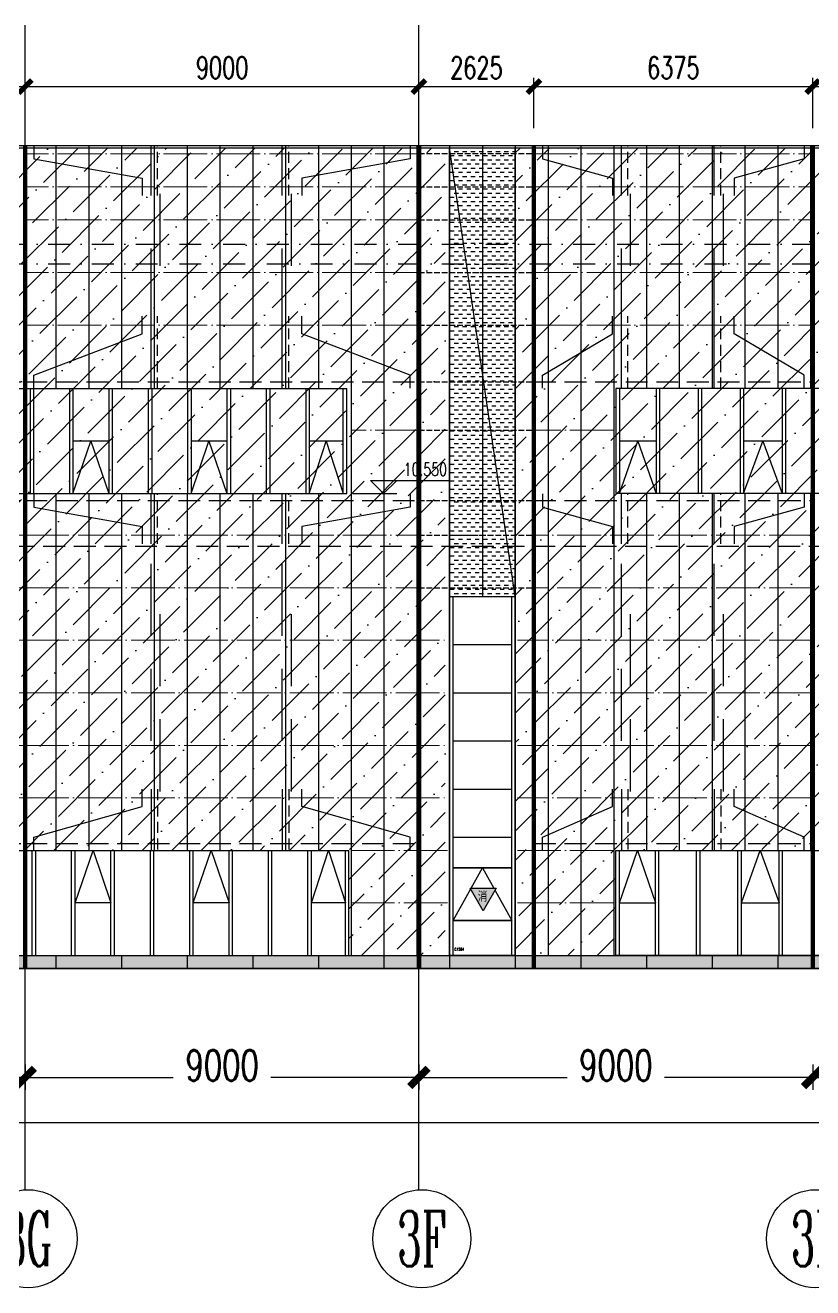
# Model space of a CAD drawing. Extents: x -2072575 to 87763, y -155913 to 742026.
# Drawn here: x -4342 to 13658, y 495627 to 524462 of the extents above; entities that cross this region are included whole.
import ezdxf
from ezdxf.enums import TextEntityAlignment as Align

# ---------------------------------------------------------------- set-up
doc = ezdxf.new("R2010")
doc.units = 0
doc.header["$LTSCALE"] = 1000
for name, pattern in [('20剖面图$0$DASH', [0.35, 0.25, -0.1]), ('__DASH', [0.35, 0.25, -0.1]), ('CENTER', [2, 1.25, -0.25, 0.25, -0.25]), ('DASHDOT', [1, 0.5, -0.25, 0, -0.25]), ('DASHED', [0.75, 0.5, -0.25]), ('DOT', [0.25, 0, -0.25]), ('DOTE', [2.42, 2, -0.2, 0.02, -0.2]), ('HIDDEN2', [0.1875, 0.125, -0.0625])]:
    doc.linetypes.add(name, pattern=pattern)
doc.layers.get('Defpoints').update_dxf_attribs({"color": 210})
for name, color, linetype in [('!ZN1-填充-8', 8, 'Continuous'), ('!ZN1-文字-7', 7, 'Continuous'), ('!ZN1-标注-173', 173, 'Continuous'), ('!ZN3-玻璃幕墙-4', 4, 'Continuous'), ('!ZN4-辅助材料-1', 1, 'Continuous'), ('12圆钢+30钢套管撑杆', 3, 'Continuous'), ('12圆钢斜拉条', 30, 'Continuous'), ('12圆钢直拉条', 22, 'Continuous'), ('250×150×4.5×8 H型钢', 3, 'HIDDEN2'), ('3符号', 3, 'Continuous'), ('3铝板幕墙', 3, 'Continuous'), ('4玻璃幕墙', 4, 'Continuous'), ('60x60x5钢方管', 6, '20剖面图$0$DASH'), ('A-LIN-V', 9, 'Continuous'), ('A-云线', 50, 'Continuous'), ('A-门窗表显示尺寸', 160, 'Continuous'), ('AS-WALL', 40, 'Continuous'), ('DIM', 173, 'Continuous'), ('DIM_ELEV', 3, 'Continuous'), ('DOT', 8, 'DOT'), ('DOTE', 1, 'CENTER'), ('IE-填充-JYZS', 7, 'Continuous'), ('PUB_TEXT', 7, 'Continuous'), ('压型钢板', 23, 'Continuous')]:
    doc.layers.add(name, color=color, linetype=linetype)
doc.layers.add('A-加建区域', color=47, linetype='Continuous', plot=False)
doc.layers.add('冷弯薄壁C型钢 250x75x20x3.0', color=51, linetype='DOTE', lineweight=0)
doc.layers.add('梁', color=4, linetype='Continuous', lineweight=18)
doc.styles.add('_TCH_AXIS', font='COMPLEX', dxfattribs={"bigfont": 'GBCBIG'})
doc.styles.add('_TCH_DIM', font='SIMPLEX', dxfattribs={"bigfont": 'GBCBIG'})
doc.styles.add('A-STANDARD', font='SIMPLEX', dxfattribs={"bigfont": 'GBCBIG'})
doc.styles.add('DHTEXT-1', font='romans.shx', dxfattribs={"width": 0.7, "bigfont": 'chinese.shx'})
doc.styles.add('样式 1', font='romans.shx', dxfattribs={"width": 0.7, "bigfont": 'chinese.shx'})
doc.dimstyles.new('ZN200', dxfattribs={"dimscale": 200, "dimtxt": 2.5, "dimasz": 1.5, "dimexe": 1, "dimexo": 2, "dimgap": 0.9, "dimtad": 1, "dimdec": 0, "dimdsep": 46, "dimtxsty": 'DHTEXT-1', "dimblk": 'ARCHTICK', "dimcen": 2.5, "dimclrd": 173, "dimclre": 173, "dimclrt": 7, "dimazin": 2, "dimtfac": 1, "dimtdec": 0, "dimtix": 1, "dimtmove": 2, "dimatfit": 3, "dimfxl": 0, "dimtolj": 1, "dimtzin": 0, "dimarcsym": 0})
doc.dimstyles.new('ZN280', dxfattribs={"dimscale": 280, "dimtxt": 2.5, "dimasz": 1.5, "dimexe": 1, "dimexo": 2, "dimgap": 0.9, "dimtad": 1, "dimdec": 0, "dimdsep": 46, "dimtxsty": 'DHTEXT-1', "dimblk": 'ARCHTICK', "dimcen": 2.5, "dimclrd": 173, "dimclre": 173, "dimclrt": 7, "dimazin": 2, "dimtfac": 1, "dimtdec": 0, "dimtix": 1, "dimtmove": 2, "dimatfit": 3, "dimfxl": 0, "dimarcsym": 0})
pattern_1 = [(45, (119669.48, -503214.68), (252.5697, 926.0889), [1190.625, -238.125, 0, -238.125])]

# ---------------------------------------------------------------- blocks, each defined once
blk = doc.blocks.new('*U215')
at = {"layer": '!ZN3-玻璃幕墙-4', "color": 7, "ltscale": 10}
blk.add_lwpolyline([(0, 0), (670, 1200), (1340, 0)], dxfattribs=at)
blk = doc.blocks.new('消防救援口标识')
blk.add_wipeout([(0, 0), (-150, 260), (150, 260)]).dxf.layer = '!ZN1-标注-173'
at = {"layer": '!ZN1-填充-8'}
h = blk.add_hatch(color=252, dxfattribs=at)
h.dxf.hatch_style = 1
h.paths.add_polyline_path([(0, 0), (-150, 260), (150, 260)])
at = {"layer": '!ZN1-标注-173'}
blk.add_lwpolyline([(0, 0), (-150, 260), (150, 260)], close=True, dxfattribs=at)
at = {"layer": '!ZN1-文字-7', "ltscale": 1.5, "style": '样式 1', "width": 0.7}
blk.add_text('消', height=120, dxfattribs=at).set_placement((-62, 164), align=Align.MIDDLE_LEFT)
blk = doc.blocks.new('20250905101245')
at = {"layer": '!ZN1-填充-8'}
h = blk.add_hatch(dxfattribs=at)
h.set_pattern_fill('ANSI36', color=252, scale=300, style=0)
h.set_pattern_definition(pattern_1)
h.paths.add_polyline_path([(114200, 0), (116500, 0), (116500, 2400), (137400, 2400), (137400, 0), (116500, 0), (139600, 0), (139600, 18450), (114200, 18450)])
h = blk.add_hatch(dxfattribs=at)
h.set_pattern_fill('ANSI36', color=252, scale=300, style=0)
h.set_pattern_definition(pattern_1)
h.paths.add_polyline_path([(141200, 18450), (166700, 18450), (166700, 0), (164000, 0), (164000, 5000), (159000, 5000), (159000, 0), (159000, 0), (159000, -300), (158700, 0), (143479, 0), (143500, 0), (156700, 0), (156700, 2400), (143500, 2400), (143500, 0), (139629, 0), (139700, 0), (141200, 0)])
h = blk.add_hatch(dxfattribs=at)
h.set_pattern_fill('DOTS', color=252, scale=75, style=0)
h.set_pattern_definition([(0, (134341.77, -503214.68), (59.53125, 119.0625), [0, -119.0625])])
h.paths.add_polyline_path([(114150, 0), (159000, 0), (159000, -300), (114150, -300)])
at = {"layer": 'IE-填充-JYZS', "ltscale": 10}
h = blk.add_hatch(dxfattribs=at)
h.set_pattern_fill('DASH', color=252, scale=100)
h.set_pattern_definition([(0, (119669.48, -503214.675), (95.25, 95.25), [95.25, -95.25])])
h.paths.add_polyline_path([(139700, 8200), (141200, 8200), (141200, 18450), (139700, 18450)])
at = {"layer": '!ZN3-玻璃幕墙-4', "color": 252, "ltscale": 10}
for points in [[(131090, 10550), (131500, 11750), (131910, 10550)], [(133790, 10550), (134200, 11750), (134610, 10550)], [(136490, 10550), (136880, 11750), (137270, 10550)], [(143580, 10550), (144000, 11750), (144420, 10550)], [(146420, 10550), (146860, 11750), (147300, 10550)], [(131140, 1200), (131550, 2400), (131960, 1200)], [(133840, 1200), (134250, 2400), (134660, 1200)], [(136540, 1200), (136930, 2400), (137320, 1200)], [(143580, 1200), (143991, 2400), (144403, 1200)], [(146369, 1200), (146800, 2400), (147231, 1200)]]:
    blk.add_lwpolyline(points, dxfattribs=at)
at = {"layer": '3铝板幕墙', "color": 252, "ltscale": 1000}
for p, q in [((130700, 0), (130700, -300)), ((132200, 0), (132200, -300)), ((133700, 0), (133700, -300)), ((135200, 0), (135200, -300)), ((138200, 0), (138200, -300)), ((139700, 0), (139700, -300)), ((141200, 0), (141200, -300)), ((142700, 0), (142700, -300)), ((144200, 0), (144200, -300)), ((145700, 0), (145700, -300)), ((147200, 0), (147200, -300)), ((136700, 0), (136700, -300))]:
    blk.add_line(p, q, dxfattribs=at)
blk.add_lwpolyline([(114150, 0), (159000, 0), (159000, -300), (114150, -300)], close=True, dxfattribs=at)
at = {"layer": '4玻璃幕墙', "color": 252, "ltscale": 10}
for p, q in [((116450, 12950), (137350, 12950)), ((130110, 12950), (130110, 10550)), ((130190, 12950), (130190, 10550)), ((131010, 12950), (131010, 10550)), ((131090, 12950), (131090, 10550)), ((131910, 12950), (131910, 10550)), ((131990, 12950), (131990, 10550)), ((132810, 12950), (132810, 10550)), ((132890, 12950), (132890, 10550)), ((133710, 12950), (133710, 10550)), ((133790, 12950), (133790, 10550)), ((134610, 12950), (134610, 10550)), ((134690, 12950), (134690, 10550)), ((135510, 12950), (135510, 10550)), ((135590, 12950), (135590, 10550)), ((136410, 12950), (136410, 10550)), ((136490, 12950), (136490, 10550)), ((137270, 10550), (137270, 12950)), ((137350, 10550), (137350, 12950)), ((143500, 12950), (143500, 10550)), ((164000, 12950), (143500, 12950)), ((143580, 12950), (143580, 10550)), ((144420, 12950), (144420, 10550)), ((144500, 12950), (144500, 10550)), ((145380, 12950), (145380, 10550)), ((145460, 12950), (145460, 10550)), ((146340, 12950), (146340, 10550)), ((146420, 12950), (146420, 10550)), ((147300, 12950), (147300, 10550)), ((147380, 12950), (147380, 10550)), ((131910, 11750), (131090, 11750)), ((134610, 11750), (133790, 11750)), ((137270, 11750), (136490, 11750)), ((144420, 11750), (143580, 11750)), ((147300, 11750), (146420, 11750)), ((116450, 10550), (137350, 10550)), ((164000, 10550), (143500, 10550))]:
    blk.add_line(p, q, dxfattribs=at)
at = {"layer": '4玻璃幕墙', "color": 252, "ltscale": 1.5}
for p, q in [((139700, 0), (139700, 8200)), ((139700, 8200), (141200, 8200)), ((139780, 0), (139780, 8200)), ((141120, 0), (141120, 8200)), ((141200, 0), (141200, 8200)), ((139780, 7100), (141120, 7100)), ((139780, 6000), (141120, 6000)), ((139780, 4900), (141120, 4900)), ((139780, 3800), (141120, 3800)), ((139780, 2700), (141120, 2700)), ((116500, 2400), (137400, 2400)), ((130160, 0), (130160, 2400)), ((130240, 0), (130240, 2400)), ((131060, 0), (131060, 2400)), ((131140, 0), (131140, 2400)), ((131960, 0), (131960, 2400)), ((132040, 0), (132040, 2400)), ((132860, 0), (132860, 2400)), ((132940, 0), (132940, 2400)), ((133760, 0), (133760, 2400)), ((133840, 0), (133840, 2400)), ((134660, 0), (134660, 2400)), ((134740, 0), (134740, 2400)), ((135560, 0), (135560, 2400)), ((135640, 0), (135640, 2400)), ((136460, 0), (136460, 2400)), ((136540, 0), (136540, 2400)), ((137320, 0), (137320, 2400)), ((137400, 0), (137400, 2400)), ((143500, 0), (143500, 2400)), ((143500, 2400), (156700, 2400)), ((143580, 0), (143580, 2400)), ((144403, 0), (144403, 2400)), ((144483, 0), (144483, 2400)), ((145346, 0), (145346, 2400)), ((145426, 0), (145426, 2400)), ((146289, 0), (146289, 2400)), ((146369, 0), (146369, 2400)), ((147231, 0), (147231, 2400)), ((147311, 0), (147311, 2400)), ((139780, 2000), (141120, 2000)), ((131960, 1200), (131140, 1200)), ((134660, 1200), (133840, 1200)), ((137320, 1200), (136540, 1200)), ((143580, 1200), (144403, 1200)), ((146369, 1200), (147231, 1200)), ((139780, 800), (141120, 800)), ((116500, 0), (137400, 0)), ((139700, 0), (141200, 0)), ((156700, 0), (143500, 0)), ((141200, 0), (139700, 0))]:
    blk.add_line(p, q, dxfattribs=at)
at = {"layer": '4玻璃幕墙', "ltscale": 1.5}
for p, q in [((141120, 2000), (139780, 2000)), ((141120, 2000), (139780, 2000)), ((141120, 2000), (139780, 2000)), ((141120, 2000), (139780, 2000)), ((141120, 2000), (139780, 2000)), ((141120, 2000), (139780, 2000)), ((141120, 800), (139780, 800)), ((141120, 800), (139780, 800)), ((141120, 800), (139780, 800)), ((141120, 800), (139780, 800)), ((141120, 800), (139780, 800)), ((141120, 800), (139780, 800))]:
    blk.add_line(p, q, dxfattribs=at)
at = {"layer": 'A-LIN-V', "color": 252}
for p, q in [((-900, 18500), (184800, 18500)), ((-900, 18450), (184800, 18450)), ((139700, 8200), (139700, 18450)), ((141200, 8200), (141200, 18450)), ((141200, 0), (139700, 0))]:
    blk.add_line(p, q, dxfattribs=at)
at = {"layer": 'AS-WALL', "color": 252}
blk.add_lwpolyline([(141200, 8200), (141200, 8200), (139700, 18450)], dxfattribs=at)
at = {"layer": '压型钢板', "color": 252, "ltscale": 10}
for p, q in [((130700, 18500), (130700, 12950)), ((131450, 18500), (131450, 12950)), ((132200, 18500), (132200, 12950)), ((132950, 18500), (132950, 12950)), ((133700, 18500), (133700, 12950)), ((134450, 18500), (134450, 12950)), ((135200, 18500), (135200, 12950)), ((135950, 18500), (135950, 12950)), ((136700, 18500), (136700, 12950)), ((137450, 18500), (137450, 0)), ((138200, 18500), (138200, 0)), ((138950, 18500), (138950, 0)), ((139700, 18500), (139700, 0)), ((140450, 18500), (140450, 8200)), ((141200, 18500), (141200, 0)), ((141950, 18500), (141950, 0)), ((142700, 18500), (142700, 0)), ((143450, 18500), (143450, 0)), ((144200, 18500), (144200, 12950)), ((144950, 18500), (144950, 12950)), ((145700, 18500), (145700, 12950)), ((146450, 18500), (146450, 12950)), ((147200, 18500), (147200, 12950)), ((147950, 18500), (147950, 12950)), ((130700, 10550), (130700, 2400)), ((131450, 10550), (131450, 2400)), ((132200, 10550), (132200, 2400)), ((132950, 10550), (132950, 2400)), ((133700, 10550), (133700, 2400)), ((134450, 10550), (134450, 2400)), ((135200, 10550), (135200, 2400)), ((135950, 10550), (135950, 2400)), ((136700, 10550), (136700, 2400)), ((144200, 10550), (144200, 2400)), ((144950, 10550), (144950, 2400)), ((145700, 10550), (145700, 2400)), ((146450, 10550), (146450, 2400)), ((147200, 10550), (147200, 2400)), ((147950, 10550), (147950, 2400))]:
    blk.add_line(p, q, dxfattribs=at)
at = {"layer": '!ZN3-玻璃幕墙-4', "color": 252, "ltscale": 500}
blk.add_blockref('*U215', (139780, 800), dxfattribs=at)
at = {"layer": 'A-门窗表显示尺寸', "color": 3, "style": 'A-STANDARD', "width": 0.705882}
blk.add_text('C1584', height=59.5, dxfattribs=at).set_placement((139810, 113))
blk.add_text('C1584', height=59.5, dxfattribs=at).set_placement((139810, 113))
blk.add_text('C1584', height=59.5, dxfattribs=at).set_placement((139810, 113))
blk.add_text('C1584', height=59.5, dxfattribs=at).set_placement((139810, 113))
blk.add_text('C1584', height=59.5, dxfattribs=at).set_placement((139810, 113))
blk.add_text('C1584', height=59.5, dxfattribs=at).set_placement((139810, 113))
at = {"layer": '!ZN4-辅助材料-1', "xscale": 2, "yscale": 2, "zscale": 2}
blk.add_blockref('消防救援口标识', (140467, 1018), dxfattribs=at)
at = {"layer": '!ZN3-玻璃幕墙-4', "color": 252, "ltscale": 500}
blk.add_blockref('*U215', (139780, 800), dxfattribs=at)
at = {"layer": '!ZN4-辅助材料-1', "xscale": 2, "yscale": 2, "zscale": 2}
blk.add_blockref('消防救援口标识', (140467, 1018), dxfattribs=at)
at = {"layer": '!ZN3-玻璃幕墙-4', "color": 252, "ltscale": 500}
blk.add_blockref('*U215', (139780, 800), dxfattribs=at)
at = {"layer": '!ZN4-辅助材料-1', "xscale": 2, "yscale": 2, "zscale": 2}
blk.add_blockref('消防救援口标识', (140467, 1018), dxfattribs=at)
at = {"layer": '!ZN3-玻璃幕墙-4', "color": 252, "ltscale": 500}
blk.add_blockref('*U215', (139780, 800), dxfattribs=at)
at = {"layer": '!ZN4-辅助材料-1', "xscale": 2, "yscale": 2, "zscale": 2}
blk.add_blockref('消防救援口标识', (140467, 1018), dxfattribs=at)
at = {"layer": '!ZN3-玻璃幕墙-4', "color": 252, "ltscale": 500}
blk.add_blockref('*U215', (139780, 800), dxfattribs=at)
at = {"layer": '!ZN4-辅助材料-1', "xscale": 2, "yscale": 2, "zscale": 2}
blk.add_blockref('消防救援口标识', (140467, 1018), dxfattribs=at)
at = {"layer": '!ZN3-玻璃幕墙-4', "color": 252, "ltscale": 10}
blk.add_lwpolyline([(139780, 800), (140450, 2000), (141120, 800)], dxfattribs=at)
at = {"layer": '!ZN4-辅助材料-1', "xscale": 2, "yscale": 2, "zscale": 2}
blk.add_blockref('消防救援口标识', (140467, 1018), dxfattribs=at)
blk = doc.blocks.new('_ArchTick')
at = {"color": 0, "linetype": 'ByBlock', "const_width": 0.4}
blk.add_lwpolyline([(-0.5, -0.5), (0.5, 0.5)], dxfattribs=at)
blk = doc.blocks.new('*D2507')
at = {"layer": 'Defpoints', "color": 0, "ltscale": 2800, "transparency": 16777216}
for p in [(-900, -1926), (184800, -1926), (184800, -3824)]:
    blk.add_point(p, dxfattribs=at)
at = {"layer": 'DIM', "color": 173, "linetype": 'ByBlock', "lineweight": -2, "ltscale": 2800, "transparency": 16777216}
for p, q in [((-900, -2486), (-900, -4104)), ((184800, -2486), (184800, -4104)), ((-900, -3824), (90403, -3824)), ((184800, -3824), (93497, -3824))]:
    blk.add_line(p, q, dxfattribs=at)
at = {"layer": 'DIM', "color": 173, "lineweight": -2, "ltscale": 2800, "transparency": 16777216, "xscale": 420, "yscale": 420, "zscale": 420, "rotation": 180}
blk.add_blockref('_ArchTick', (-900, -3824), dxfattribs=at)
at = {"layer": 'DIM', "color": 173, "lineweight": -2, "ltscale": 2800, "transparency": 16777216, "xscale": 420, "yscale": 420, "zscale": 420}
blk.add_blockref('_ArchTick', (184800, -3824), dxfattribs=at)
at = {"layer": 'DIM', "color": 7, "ltscale": 2800, "transparency": 16777216, "insert": (91950, -3549), "char_height": 700, "attachment_point": 5, "style": 'DHTEXT-1'}
blk.add_mtext('185700', dxfattribs=at)
blk = doc.blocks.new('*D2527')
at = {"layer": 'Defpoints', "color": 0, "ltscale": 2800, "transparency": 16777216}
for p in [(121000, -1926), (130000, -1926), (130000, -2784)]:
    blk.add_point(p, dxfattribs=at)
at = {"layer": 'DIM', "color": 173, "linetype": 'ByBlock', "lineweight": -2, "ltscale": 2800, "transparency": 16777216}
for p, q in [((121000, -2486), (121000, -3064)), ((130000, -2486), (130000, -3064)), ((121000, -2784), (124385, -2784)), ((130000, -2784), (126615, -2784))]:
    blk.add_line(p, q, dxfattribs=at)
at = {"layer": 'DIM', "color": 173, "lineweight": -2, "ltscale": 2800, "transparency": 16777216, "xscale": 420, "yscale": 420, "zscale": 420, "rotation": 180}
blk.add_blockref('_ArchTick', (121000, -2784), dxfattribs=at)
at = {"layer": 'DIM', "color": 173, "lineweight": -2, "ltscale": 2800, "transparency": 16777216, "xscale": 420, "yscale": 420, "zscale": 420}
blk.add_blockref('_ArchTick', (130000, -2784), dxfattribs=at)
at = {"layer": 'DIM', "color": 7, "ltscale": 2800, "transparency": 16777216, "insert": (125500, -2509), "char_height": 700, "attachment_point": 5, "style": 'DHTEXT-1'}
blk.add_mtext('9000', dxfattribs=at)
blk = doc.blocks.new('*D2528')
at = {"layer": 'Defpoints', "color": 0, "ltscale": 2800, "transparency": 16777216}
for p in [(130000, -1926), (139000, -1926), (139000, -2784)]:
    blk.add_point(p, dxfattribs=at)
at = {"layer": 'DIM', "color": 173, "linetype": 'ByBlock', "lineweight": -2, "ltscale": 2800, "transparency": 16777216}
for p, q in [((130000, -2486), (130000, -3064)), ((139000, -2486), (139000, -3064)), ((130000, -2784), (133385, -2784)), ((139000, -2784), (135615, -2784))]:
    blk.add_line(p, q, dxfattribs=at)
at = {"layer": 'DIM', "color": 173, "lineweight": -2, "ltscale": 2800, "transparency": 16777216, "xscale": 420, "yscale": 420, "zscale": 420, "rotation": 180}
blk.add_blockref('_ArchTick', (130000, -2784), dxfattribs=at)
at = {"layer": 'DIM', "color": 173, "lineweight": -2, "ltscale": 2800, "transparency": 16777216, "xscale": 420, "yscale": 420, "zscale": 420}
blk.add_blockref('_ArchTick', (139000, -2784), dxfattribs=at)
at = {"layer": 'DIM', "color": 7, "ltscale": 2800, "transparency": 16777216, "insert": (134500, -2509), "char_height": 700, "attachment_point": 5, "style": 'DHTEXT-1'}
blk.add_mtext('9000', dxfattribs=at)
blk = doc.blocks.new('*D2529')
at = {"layer": 'Defpoints', "color": 0, "ltscale": 2800, "transparency": 16777216}
for p in [(139000, -1926), (148000, -1926), (148000, -2784)]:
    blk.add_point(p, dxfattribs=at)
at = {"layer": 'DIM', "color": 173, "linetype": 'ByBlock', "lineweight": -2, "ltscale": 2800, "transparency": 16777216}
for p, q in [((139000, -2486), (139000, -3064)), ((148000, -2486), (148000, -3064)), ((139000, -2784), (142385, -2784)), ((148000, -2784), (144615, -2784))]:
    blk.add_line(p, q, dxfattribs=at)
at = {"layer": 'DIM', "color": 173, "lineweight": -2, "ltscale": 2800, "transparency": 16777216, "xscale": 420, "yscale": 420, "zscale": 420, "rotation": 180}
blk.add_blockref('_ArchTick', (139000, -2784), dxfattribs=at)
at = {"layer": 'DIM', "color": 173, "lineweight": -2, "ltscale": 2800, "transparency": 16777216, "xscale": 420, "yscale": 420, "zscale": 420}
blk.add_blockref('_ArchTick', (148000, -2784), dxfattribs=at)
at = {"layer": 'DIM', "color": 7, "ltscale": 2800, "transparency": 16777216, "insert": (143500, -2509), "char_height": 700, "attachment_point": 5, "style": 'DHTEXT-1'}
blk.add_mtext('9000', dxfattribs=at)
blk = doc.blocks.new('*D2530')
at = {"layer": 'Defpoints', "color": 0, "ltscale": 2800, "transparency": 16777216}
for p in [(148000, -1926), (157000, -1926), (157000, -2784)]:
    blk.add_point(p, dxfattribs=at)
at = {"layer": 'DIM', "color": 173, "linetype": 'ByBlock', "lineweight": -2, "ltscale": 2800, "transparency": 16777216}
for p, q in [((148000, -2486), (148000, -3064)), ((157000, -2486), (157000, -3064)), ((148000, -2784), (151385, -2784)), ((157000, -2784), (153615, -2784))]:
    blk.add_line(p, q, dxfattribs=at)
at = {"layer": 'DIM', "color": 173, "lineweight": -2, "ltscale": 2800, "transparency": 16777216, "xscale": 420, "yscale": 420, "zscale": 420, "rotation": 180}
blk.add_blockref('_ArchTick', (148000, -2784), dxfattribs=at)
at = {"layer": 'DIM', "color": 173, "lineweight": -2, "ltscale": 2800, "transparency": 16777216, "xscale": 420, "yscale": 420, "zscale": 420}
blk.add_blockref('_ArchTick', (157000, -2784), dxfattribs=at)
at = {"layer": 'DIM', "color": 7, "ltscale": 2800, "transparency": 16777216, "insert": (152500, -2509), "char_height": 700, "attachment_point": 5, "style": 'DHTEXT-1'}
blk.add_mtext('9000', dxfattribs=at)
blk = doc.blocks.new('卓越-轴号')
blk.add_circle((0, 0), 4)
at = {"color": 0, "style": '_TCH_AXIS', "width": 1.041667, "flags": 8}
blk.add_attdef('A', text='', height=4.48, dxfattribs=at).set_placement((-2, -2.24), (2, -2.24), align=Align.FIT)
blk = doc.blocks.new('er446')
at = {"layer": '4玻璃幕墙', "ltscale": 1.5}
for p, q in [((-1821070, 519237), (-1822410, 519237)), ((-1821070, 518037), (-1822410, 518037))]:
    blk.add_line(p, q, dxfattribs=at)
at = {"layer": '!ZN3-玻璃幕墙-4', "ltscale": 500}
blk.add_blockref('*U215', (-1822410, 518037), dxfattribs=at)
at = {"layer": 'A-门窗表显示尺寸', "color": 3, "style": 'A-STANDARD', "width": 0.705882}
blk.add_text('C1584', height=59.5, dxfattribs=at).set_placement((-1822380, 517350))
at = {"layer": '!ZN4-辅助材料-1', "xscale": 2, "yscale": 2, "zscale": 2}
blk.add_blockref('消防救援口标识', (-1821724, 518256), dxfattribs=at)
blk = doc.blocks.new('A$C75b4c934')
at = {"layer": '4玻璃幕墙', "color": 8, "ltscale": 1.5}
for p, q in [((393573, 8200), (395073, 8200)), ((393653, 7100), (394993, 7100)), ((393653, 6000), (394993, 6000)), ((393653, 4900), (394993, 4900)), ((393653, 3800), (394993, 3800)), ((393653, 2700), (394993, 2700))]:
    blk.add_line(p, q, dxfattribs=at)
at = {"layer": 'A-LIN-V', "color": 8}
blk.add_blockref('er446', (2216064, -517237), dxfattribs=at)
blk.add_blockref('er446', (2216064, -517237), dxfattribs=at)
blk.add_blockref('er446', (2216064, -517237), dxfattribs=at)
blk.add_blockref('er446', (2216064, -517237), dxfattribs=at)
blk.add_blockref('er446', (2216064, -517237), dxfattribs=at)
blk.add_blockref('er446', (2216064, -517237), dxfattribs=at)
at = {"layer": '4玻璃幕墙', "color": 8, "ltscale": 1.5}
for p, q in [((393573, 0), (393573, 8200)), ((393653, 0), (393653, 8200)), ((394993, 0), (394993, 8200)), ((395073, 0), (395073, 8200)), ((393653, 2000), (394993, 2000)), ((393653, 800), (394993, 800)), ((393573, 0), (395073, 0)), ((395073, 0), (393573, 0))]:
    blk.add_line(p, q, dxfattribs=at)
blk = doc.blocks.new('*D3669')
at = {"layer": 'Defpoints', "color": 0, "ltscale": 10, "transparency": 16777216}
for p in [(22658, 523062), (13658, 521715), (22658, 521715)]:
    blk.add_point(p, dxfattribs=at)
at = {"layer": 'DIM', "color": 173, "linetype": 'ByBlock', "lineweight": -2, "ltscale": 10, "transparency": 16777216}
for p, q in [((13658, 522115), (13658, 523262)), ((22658, 522115), (22658, 523262)), ((13658, 523062), (22658, 523062))]:
    blk.add_line(p, q, dxfattribs=at)
at = {"layer": 'DIM', "color": 173, "lineweight": -2, "ltscale": 10, "transparency": 16777216, "xscale": 300, "yscale": 300, "zscale": 300, "rotation": 180}
blk.add_blockref('_ArchTick', (13658, 523062), dxfattribs=at)
at = {"layer": 'DIM', "color": 173, "lineweight": -2, "ltscale": 10, "transparency": 16777216, "xscale": 300, "yscale": 300, "zscale": 300}
blk.add_blockref('_ArchTick', (22658, 523062), dxfattribs=at)
at = {"layer": 'DIM', "color": 7, "ltscale": 10, "transparency": 16777216, "insert": (18158, 523492), "char_height": 500, "attachment_point": 5, "style": 'DHTEXT-1'}
blk.add_mtext('\\A1;9000', dxfattribs=at)
blk = doc.blocks.new('*D3670')
at = {"layer": 'Defpoints', "color": 0, "ltscale": 10, "transparency": 16777216}
for p in [(13658, 523062), (7283, 521715), (13658, 521715)]:
    blk.add_point(p, dxfattribs=at)
at = {"layer": 'DIM', "color": 173, "linetype": 'ByBlock', "lineweight": -2, "ltscale": 10, "transparency": 16777216}
for p, q in [((7283, 522115), (7283, 523262)), ((13658, 522115), (13658, 523262)), ((7283, 523062), (13658, 523062))]:
    blk.add_line(p, q, dxfattribs=at)
at = {"layer": 'DIM', "color": 173, "lineweight": -2, "ltscale": 10, "transparency": 16777216, "xscale": 300, "yscale": 300, "zscale": 300, "rotation": 180}
blk.add_blockref('_ArchTick', (7283, 523062), dxfattribs=at)
at = {"layer": 'DIM', "color": 173, "lineweight": -2, "ltscale": 10, "transparency": 16777216, "xscale": 300, "yscale": 300, "zscale": 300}
blk.add_blockref('_ArchTick', (13658, 523062), dxfattribs=at)
at = {"layer": 'DIM', "color": 7, "ltscale": 10, "transparency": 16777216, "insert": (10471, 523492), "char_height": 500, "attachment_point": 5, "style": 'DHTEXT-1'}
blk.add_mtext('\\A1;6375', dxfattribs=at)
blk = doc.blocks.new('*D3671')
at = {"layer": 'Defpoints', "color": 0, "ltscale": 10, "transparency": 16777216}
for p in [(7283, 523062), (4658, 521715), (7283, 521715)]:
    blk.add_point(p, dxfattribs=at)
at = {"layer": 'DIM', "color": 173, "linetype": 'ByBlock', "lineweight": -2, "ltscale": 10, "transparency": 16777216}
for p, q in [((4658, 522115), (4658, 523262)), ((7283, 522115), (7283, 523262)), ((4658, 523062), (7283, 523062))]:
    blk.add_line(p, q, dxfattribs=at)
at = {"layer": 'DIM', "color": 173, "lineweight": -2, "ltscale": 10, "transparency": 16777216, "xscale": 300, "yscale": 300, "zscale": 300, "rotation": 180}
blk.add_blockref('_ArchTick', (4658, 523062), dxfattribs=at)
at = {"layer": 'DIM', "color": 173, "lineweight": -2, "ltscale": 10, "transparency": 16777216, "xscale": 300, "yscale": 300, "zscale": 300}
blk.add_blockref('_ArchTick', (7283, 523062), dxfattribs=at)
at = {"layer": 'DIM', "color": 7, "ltscale": 10, "transparency": 16777216, "insert": (5971, 523492), "char_height": 500, "attachment_point": 5, "style": 'DHTEXT-1'}
blk.add_mtext('\\A1;2625', dxfattribs=at)
blk = doc.blocks.new('*D3672')
at = {"layer": 'Defpoints', "color": 0, "ltscale": 10, "transparency": 16777216}
for p in [(4658, 523062), (-4342, 521715), (4658, 521715)]:
    blk.add_point(p, dxfattribs=at)
at = {"layer": 'DIM', "color": 173, "linetype": 'ByBlock', "lineweight": -2, "ltscale": 10, "transparency": 16777216}
for p, q in [((-4342, 522115), (-4342, 523262)), ((4658, 522115), (4658, 523262)), ((-4342, 523062), (4658, 523062))]:
    blk.add_line(p, q, dxfattribs=at)
at = {"layer": 'DIM', "color": 173, "lineweight": -2, "ltscale": 10, "transparency": 16777216, "xscale": 300, "yscale": 300, "zscale": 300, "rotation": 180}
blk.add_blockref('_ArchTick', (-4342, 523062), dxfattribs=at)
at = {"layer": 'DIM', "color": 173, "lineweight": -2, "ltscale": 10, "transparency": 16777216, "xscale": 300, "yscale": 300, "zscale": 300}
blk.add_blockref('_ArchTick', (4658, 523062), dxfattribs=at)
at = {"layer": 'DIM', "color": 7, "ltscale": 10, "transparency": 16777216, "insert": (158, 523492), "char_height": 500, "attachment_point": 5, "style": 'DHTEXT-1'}
blk.add_mtext('\\A1;9000', dxfattribs=at)
blk = doc.blocks.new('*D3673')
at = {"layer": 'Defpoints', "color": 0, "ltscale": 10, "transparency": 16777216}
for p in [(-4342, 523062), (-13342, 521715), (-4342, 521715)]:
    blk.add_point(p, dxfattribs=at)
at = {"layer": 'DIM', "color": 173, "linetype": 'ByBlock', "lineweight": -2, "ltscale": 10, "transparency": 16777216}
for p, q in [((-13342, 522115), (-13342, 523262)), ((-4342, 522115), (-4342, 523262)), ((-13342, 523062), (-4342, 523062))]:
    blk.add_line(p, q, dxfattribs=at)
at = {"layer": 'DIM', "color": 173, "lineweight": -2, "ltscale": 10, "transparency": 16777216, "xscale": 300, "yscale": 300, "zscale": 300, "rotation": 180}
blk.add_blockref('_ArchTick', (-13342, 523062), dxfattribs=at)
at = {"layer": 'DIM', "color": 173, "lineweight": -2, "ltscale": 10, "transparency": 16777216, "xscale": 300, "yscale": 300, "zscale": 300}
blk.add_blockref('_ArchTick', (-4342, 523062), dxfattribs=at)
at = {"layer": 'DIM', "color": 7, "ltscale": 10, "transparency": 16777216, "insert": (-8842, 523492), "char_height": 500, "attachment_point": 5, "style": 'DHTEXT-1'}
blk.add_mtext('\\A1;9000', dxfattribs=at)
blk = doc.blocks.new('20250821140411')
at = {"layer": 'DOT', "linetype": 'DASHDOT'}
for p, q in [((-7489.1, 18500), (190989.5, 18500)), ((-7489.1, 16250), (190989.5, 16250)), ((-7489.1, 15800), (190989.5, 15800)), ((-7489.1, 0), (190989.5, 0))]:
    blk.add_line(p, q, dxfattribs=at)
at = {"layer": 'DOTE', "ltscale": 280}
for p, q in [((130000, -5350), (130000, 21247.6)), ((139000, -5350), (139000, 21247.6))]:
    blk.add_line(p, q, dxfattribs=at)
at = {"layer": '3符号', "color": 7}
ref = blk.add_blockref('卓越-轴号', (130064.3, -6468.2), dxfattribs=dict(at, xscale=280, yscale=280, zscale=280))
ref.add_attrib('A', '3G', dxfattribs={"layer": '0', "color": 0, "height": 1254.4, "style": '_TCH_AXIS', "width": 0.506757}).set_placement((129504.3, -7095.4), (130624.3, -7095.4), align=Align.FIT)
ref = blk.add_blockref('卓越-轴号', (139064.3, -6468.2), dxfattribs=dict(at, xscale=280, yscale=280, zscale=280))
ref.add_attrib('A', '3F', dxfattribs={"layer": '0', "color": 0, "height": 1254.4, "style": '_TCH_AXIS', "width": 0.535714}).set_placement((138504.3, -7095.4), (139624.3, -7095.4), align=Align.FIT)
ref = blk.add_blockref('卓越-轴号', (148064.3, -6468.2), dxfattribs=dict(at, xscale=280, yscale=280, zscale=280))
ref.add_attrib('A', '3E', dxfattribs={"layer": '0', "color": 0, "height": 1254.4, "style": '_TCH_AXIS', "width": 0.535714}).set_placement((147504.3, -7095.4), (148624.3, -7095.4), align=Align.FIT)
at = {"layer": 'DIM', "ltscale": 2800}
for base, p1, p2, picture, middle in [((184800, -3824.1), (-900, -1926.1), (184800, -1926.1), '*D2507', (91950, -3549.1)), ((130000, -2784.1), (121000, -1926.1), (130000, -1926.1), '*D2527', (125500, -2509.1)), ((139000, -2784.1), (130000, -1926.1), (139000, -1926.1), '*D2528', (134500, -2509.1)), ((148000, -2784.1), (139000, -1926.1), (148000, -1926.1), '*D2529', (143500, -2509.1)), ((157000, -2784.1), (148000, -1926.1), (157000, -1926.1), '*D2530', (152500, -2509.1))]:
    dim = blk.add_linear_dim(base=base, p1=p1, p2=p2, angle=0, dimstyle='ZN280', dxfattribs=at)
    dim.commit()
    dim.dimension.update_dxf_attribs({"geometry": picture, "text_midpoint": middle, "dimtype": 129})

msp = doc.modelspace()

# ---------------------------------------------------------------- linework, layer by layer
at = {"layer": 'A-加建区域', "linetype": '__DASH', "ltscale": 2}
msp.add_line((-141830.9, 512564.7), (56647.8, 512564.7), dxfattribs=at)
at = {"layer": 'AS-WALL'}
msp.add_line((-141830.9, 502914.7), (56647.8, 502914.7), dxfattribs=at)
at = {"layer": 'DIM_ELEV'}
for p, q in [((3849.6, 513764.7), (3549.6, 514064.7)), ((3549.6, 514064.7), (5337.6, 514064.7)), ((3849.6, 513764.7), (4149.6, 514064.7)), ((3149.6, 513764.7), (4149.6, 513764.7))]:
    msp.add_line(p, q, dxfattribs=at)

# ---------------------------------------------------------------- texts
at = {"layer": 'PUB_TEXT', "style": '_TCH_DIM', "width": 0.705882}
msp.add_text('10.550', height=297.5, dxfattribs=at).set_placement((4307.6, 514169.7))

# ---------------------------------------------------------------- next in the draw order: block references
at = {"layer": '12圆钢直拉条', "ltscale": 1000}
msp.add_blockref('20250905101245', (-134341.8, 503214.7), dxfattribs=at)

# ---------------------------------------------------------------- next in the draw order: linework, layer by layer
at = {"layer": '12圆钢+30钢套管撑杆', "color": 3}
for p, q in [((-1466.8, 520570.9), (-1466.8, 521714.7)), ((1533.2, 520570.9), (1533.2, 521714.7)), ((9283.2, 520570.9), (9283.2, 521714.7)), ((11408.2, 520570.9), (11408.2, 521714.7)), ((-1466.8, 516164.7), (-1466.8, 517814.7)), ((1533.2, 516164.7), (1533.2, 517814.7)), ((9283.2, 516164.7), (9283.2, 517814.7)), ((11408.2, 516164.7), (11408.2, 517814.7)), ((-1466.8, 512614.7), (-1466.8, 513758.4)), ((1533.2, 512614.7), (1533.2, 513758.4)), ((9283.2, 512614.7), (9283.2, 513758.4)), ((11408.2, 512614.7), (11408.2, 513758.4))]:
    msp.add_line(p, q, dxfattribs=at)
at = {"layer": '12圆钢+30钢套管撑杆', "color": 3, "linetype": 'DASHED', "ltscale": 0.5}
for p, q in [((-1316.8, 520570.9), (-1316.8, 521714.7)), ((1683.2, 520570.9), (1683.2, 521714.7)), ((9433.2, 520570.9), (9433.2, 521714.7)), ((11558.2, 520570.9), (11558.2, 521714.7)), ((-1316.8, 516164.7), (-1316.8, 517814.7)), ((1683.2, 516164.7), (1683.2, 517814.7)), ((9433.2, 516164.7), (9433.2, 517814.7)), ((11558.2, 516164.7), (11558.2, 517814.7)), ((-1316.8, 512614.7), (-1316.8, 513758.4)), ((1683.2, 512614.7), (1683.2, 513758.4)), ((9433.2, 512614.7), (9433.2, 513758.4)), ((11558.2, 512614.7), (11558.2, 513758.4))]:
    msp.add_line(p, q, dxfattribs=at)
at = {"layer": '12圆钢斜拉条', "ltscale": 1000}
for points in [[(-4141.8, 521714.7), (-4141.8, 521414.7), (-1666.8, 520970.9), (-1666.8, 520570.9)], [(4458.2, 521714.7), (4458.2, 521414.7), (1983.2, 520970.9), (1983.2, 520570.9)], [(7483.2, 521714.7), (7483.2, 521414.7), (9083.2, 520970.9), (9083.2, 520570.9)], [(13458.2, 521714.7), (13458.2, 521414.7), (11858.2, 520970.9), (11858.2, 520570.9)], [(-4141.8, 516169.7), (-4141.8, 516469.7), (-1666.8, 517414.7), (-1666.8, 517814.7)], [(4458.2, 516169.7), (4458.2, 516469.7), (1983.2, 517414.7), (1983.2, 517814.7)], [(7483.2, 516169.7), (7483.2, 516469.7), (9083.2, 517414.7), (9083.2, 517814.7)], [(13458.2, 516169.7), (13458.2, 516469.7), (11858.2, 517414.7), (11858.2, 517814.7)], [(-4141.8, 513758.4), (-4141.8, 513458.4), (-1666.8, 513014.7), (-1666.8, 512614.7)], [(4458.2, 513758.4), (4458.2, 513458.4), (1983.2, 513014.7), (1983.2, 512614.7)], [(7483.2, 513758.4), (7483.2, 513458.4), (9083.2, 513014.7), (9083.2, 512614.7)], [(13458.2, 513758.4), (13458.2, 513458.4), (11858.2, 513014.7), (11858.2, 512614.7)]]:
    msp.add_lwpolyline(points, dxfattribs=at)
at = {"layer": '12圆钢直拉条', "ltscale": 1000}
for p, q in [((-1266.8, 520614.7), (-1266.8, 518964.7)), ((1733.2, 520614.7), (1733.2, 518964.7)), ((9483.2, 520614.7), (9483.2, 518964.7)), ((11608.2, 520614.7), (11608.2, 518964.7)), ((-1466.8, 517714.7), (-1466.8, 519364.7)), ((1533.2, 517714.7), (1533.2, 519364.7)), ((9283.2, 517714.7), (9283.2, 519364.7)), ((11408.2, 517714.7), (11408.2, 519364.7))]:
    msp.add_line(p, q, dxfattribs=at)
at = {"layer": '250×150×4.5×8 H型钢', "linetype": '20剖面图$0$DASH', "ltscale": 2}
for p, q in [((-13341.8, 516319.7), (-4341.8, 516319.7)), ((-4341.8, 516319.7), (4658.2, 516319.7)), ((7283.2, 516319.7), (13658.2, 516319.7)), ((-13341.8, 513609.7), (-4341.8, 513609.7)), ((-4341.8, 513609.7), (4658.2, 513609.7)), ((7283.2, 513609.7), (13658.2, 513609.7))]:
    msp.add_line(p, q, dxfattribs=at)
at = {"layer": '60x60x5钢方管', "ltscale": 0.5}
for p, q in [((4658.2, 521531.8), (7283.2, 521531.8)), ((4658.2, 520770.9, 0), (7283.2, 520770.9, 0)), ((4658.2, 520014.7, 0), (7283.2, 520014.7, 0)), ((4658.2, 518814.7, 0), (7283.2, 518814.7, 0)), ((4658.2, 517614.7, 0), (7283.2, 517614.7, 0)), ((4658.2, 516319.7, 0), (7283.2, 516319.7, 0)), ((4658.2, 515214.7, 0), (7283.2, 515214.7, 0)), ((4658.2, 513609.7, 0), (7283.2, 513609.7, 0)), ((4658.2, 512814.7, 0), (7283.2, 512814.7, 0)), ((4658.2, 511614.7, 0), (7283.2, 511614.7, 0))]:
    msp.add_line(p, q, dxfattribs=at)
at = {"layer": '冷弯薄壁C型钢 250x75x20x3.0', "ltscale": 0.5}
for p, q in [((4658.2, 521526.8, 0), (-4341.8, 521526.8, 0)), ((7283.2, 521526.8, 0), (13658.2, 521526.8, 0)), ((4658.2, 520770.9), (-4341.8, 520770.9)), ((7283.2, 520770.9), (13658.2, 520770.9)), ((4658.2, 520014.7), (-4341.8, 520014.7)), ((7283.2, 520014.7), (13658.2, 520014.7)), ((4658.2, 518814.7), (-4341.8, 518814.7)), ((7283.2, 518814.7), (13658.2, 518814.7)), ((4658.2, 517614.7), (-4341.8, 517614.7)), ((7283.2, 517614.7), (13658.2, 517614.7)), ((4658.2, 515214.7), (3108.2, 515214.7)), ((9108.2, 515214.7), (7283.2, 515214.7)), ((-13341.8, 512814.7), (-4341.8, 512814.7)), ((-4341.8, 512814.7), (4658.2, 512814.7)), ((13658.2, 512814.7), (7283.2, 512814.7)), ((-13341.8, 511614.7), (-4341.8, 511614.7)), ((-4341.8, 511614.7), (4658.2, 511614.7)), ((13658.2, 511614.7), (7283.2, 511614.7))]:
    msp.add_line(p, q, dxfattribs=at)
at = {"layer": '梁', "ltscale": 10, "const_width": 100}
for points in [[(-4341.8, 521714.7), (-4341.8, 502914.7)], [(4658.2, 521714.7), (4658.2, 502914.7)], [(13658.2, 521714.7), (13658.2, 502914.7)]]:
    msp.add_lwpolyline(points, dxfattribs=at)
at = {"layer": '梁', "color": 1, "ltscale": 10, "const_width": 100}
msp.add_lwpolyline([(7283.2, 521714.7), (7283.2, 502914.7)], dxfattribs=at)

# ---------------------------------------------------------------- next in the draw order: block references
at = {"layer": 'A-云线', "ltscale": 10}
msp.add_blockref('20250821140411', (-134341.8, 503214.7), dxfattribs=at)

# ---------------------------------------------------------------- next in the draw order: dimensions: what is measured, and where the dimension line sits
at = {"layer": 'DIM', "ltscale": 10}
for base, p1, p2, picture, middle in [((-4341.8, 523061.8), (-13341.8, 521714.7), (-4341.8, 521714.7), '*D3673', (-8841.8, 523491.8)), ((4658.2, 523061.8), (-4341.8, 521714.7), (4658.2, 521714.7), '*D3672', (158.2, 523491.8)), ((7283.2, 523061.8), (4658.2, 521714.7), (7283.2, 521714.7), '*D3671', (5970.7, 523491.8)), ((13658.2, 523061.8), (7283.2, 521714.7), (13658.2, 521714.7), '*D3670', (10470.7, 523491.8)), ((22658.2, 523061.8), (13658.2, 521714.7), (22658.2, 521714.7), '*D3669', (18158.2, 523491.8))]:
    dim = msp.add_linear_dim(base=base, p1=p1, p2=p2, dimstyle='ZN200', override={"dimfxl": 2}, dxfattribs=at)
    dim.commit()
    dim.dimension.update_dxf_attribs({"geometry": picture, "text_midpoint": middle})

# ---------------------------------------------------------------- next in the draw order: block references
at = {"layer": '250×150×4.5×8 H型钢', "ltscale": 1000}
msp.add_blockref('A$C75b4c934', (-388215.2, 503214.7), dxfattribs=at)

# ---------------------------------------------------------------- next in the draw order: linework, layer by layer
at = {"layer": '12圆钢+30钢套管撑杆', "color": 3}
for p, q in [((-1466.8, 507014.7), (-1466.8, 505614.7)), ((1533.2, 507014.7), (1533.2, 505614.7)), ((9283.2, 507014.7), (9283.2, 505614.7)), ((11408.2, 507014.7), (11408.2, 505614.7))]:
    msp.add_line(p, q, dxfattribs=at)
at = {"layer": '12圆钢+30钢套管撑杆', "color": 3, "linetype": 'DASHED', "ltscale": 0.5}
for p, q in [((-1316.8, 507014.7), (-1316.8, 505614.7)), ((1683.2, 507014.7), (1683.2, 505614.7)), ((9433.2, 507014.7), (9433.2, 505614.7)), ((11558.2, 507014.7), (11558.2, 505614.7))]:
    msp.add_line(p, q, dxfattribs=at)
at = {"layer": '12圆钢斜拉条', "ltscale": 1000}
for points in [[(-4141.8, 505619.7), (-4141.8, 505919.7), (-1666.8, 506614.7), (-1666.8, 507014.7)], [(4458.2, 505619.7), (4458.2, 505919.7), (1983.2, 506614.7), (1983.2, 507014.7)], [(7483.2, 505619.7), (7483.2, 505919.7), (9083.2, 506614.7), (9083.2, 507014.7)], [(13458.2, 505619.7), (13458.2, 505919.7), (11858.2, 506614.7), (11858.2, 507014.7)]]:
    msp.add_lwpolyline(points, dxfattribs=at)
at = {"layer": '12圆钢直拉条', "ltscale": 1000}
for p, q in [((-1466.8, 510514.7), (-1466.8, 512164.7)), ((1533.2, 510514.7), (1533.2, 512164.7)), ((9283.2, 510514.7), (9283.2, 512164.7)), ((11408.2, 510514.7), (11408.2, 512164.7)), ((-1266.8, 511014.7), (-1266.8, 509364.7)), ((1733.2, 511014.7), (1733.2, 509364.7)), ((9483.2, 511014.7), (9483.2, 509364.7)), ((11608.2, 511014.7), (11608.2, 509364.7)), ((-1466.8, 508114.7), (-1466.8, 509764.7)), ((1533.2, 508114.7), (1533.2, 509764.7)), ((9283.2, 508114.7), (9283.2, 509764.7)), ((11408.2, 508114.7), (11408.2, 509764.7)), ((-1266.8, 508614.7), (-1266.8, 506964.7)), ((1733.2, 508614.7), (1733.2, 506964.7)), ((9483.2, 508614.7), (9483.2, 506964.7)), ((11608.2, 508614.7), (11608.2, 506964.7))]:
    msp.add_line(p, q, dxfattribs=at)
at = {"layer": '250×150×4.5×8 H型钢', "linetype": '20剖面图$0$DASH', "ltscale": 2}
for p, q in [((-13341.8, 505769.7), (-4341.8, 505769.7)), ((-4341.8, 505769.7), (4658.2, 505769.7)), ((7283.2, 505769.7), (13658.2, 505769.7))]:
    msp.add_line(p, q, dxfattribs=at)
at = {"layer": '冷弯薄壁C型钢 250x75x20x3.0', "ltscale": 0.5}
for p, q in [((-13341.8, 510414.7), (-4341.8, 510414.7)), ((-4341.8, 510414.7), (5288.2, 510414.7)), ((13658.2, 510414.7), (6908.2, 510414.7)), ((-13341.8, 509214.7), (-4341.8, 509214.7)), ((-4341.8, 509214.7), (5288.2, 509214.7)), ((13658.2, 509214.7), (6908.2, 509214.7)), ((-13341.8, 508014.7), (-4341.8, 508014.7)), ((-4341.8, 508014.7), (5288.2, 508014.7)), ((13658.2, 508014.7), (6908.2, 508014.7)), ((-13341.8, 506814.7), (-4341.8, 506814.7)), ((-4341.8, 506814.7), (5288.2, 506814.7)), ((13658.2, 506814.7), (6908.2, 506814.7)), ((5308.2, 505614.7), (3108.2, 505614.7)), ((9108.2, 505614.7), (6908.2, 505614.7)), ((5308.2, 504414.7), (3108.2, 504414.7)), ((9108.2, 504414.7), (6908.2, 504414.7)), ((5308.2, 503214.7), (3108.2, 503214.7)), ((9108.2, 503214.7), (6908.2, 503214.7))]:
    msp.add_line(p, q, dxfattribs=at)

doc.saveas('drawing.dxf')
